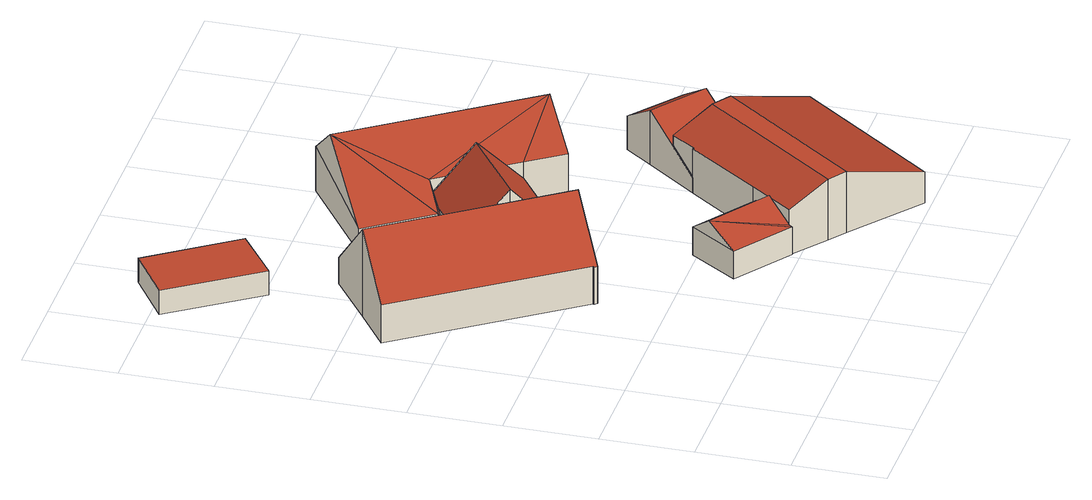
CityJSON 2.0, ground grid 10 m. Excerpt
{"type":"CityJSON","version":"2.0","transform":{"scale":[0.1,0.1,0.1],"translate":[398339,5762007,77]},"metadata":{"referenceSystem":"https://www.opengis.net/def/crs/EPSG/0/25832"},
"CityObjects":{
"building1":{"type":"Building","attributes":{"Gemeindeschluessel":"05566004","Geometrietyp2DReferenz":"3000","function":"51009_1611","roofType":"1000","measuredHeight":2.75},"geometry":[{"type":"Solid","lod":"2","boundaries":[[[[0,1,2,3]],[[4,5,1,0]],[[6,7,5,4]],[[3,2,7,6]],[[4,0,3,6]],[[1,5,7,2]]]],"semantics":{"surfaces":[{"type":"WallSurface"},{"type":"RoofSurface"},{"type":"GroundSurface"}],"values":[[0,0,0,0,1,2]]}}]},
"building2":{"type":"Building","attributes":{"name":"Voss","Gemeindeschluessel":"05566004","Geometrietyp2DReferenz":"3000","function":"31001_1100"},"address":[{"country":"Germany","locality":"Altenberge","thoroughfareNumber":"55","thoroughfareName":"Waltrup"}],"children":["building2-1","building2-2"]},
"building2-1":{"type":"BuildingPart","attributes":{"roofType":"3100","measuredHeight":10.12},"parents":["building2"],"geometry":[{"type":"Solid","lod":"2","boundaries":[[[[8,9,10,11]],[[12,13,9,8]],[[14,15,16,13,12]],[[17,18,19]],[[20,21,17,19]],[[22,23,21,20]],[[24,25,23,22]],[[26,27,25,24]],[[28,29,27,26]],[[30,31,29,28]],[[32,33,31,30]],[[34,35,33,32]],[[11,10,35,34]],[[28,26,24,22,20,30]],[[19,36,37,38,39,14,12,8,11,34,32,30,20]],[[9,13,16,40,41,17,21,23,25,27,29,31,33,35,10]],[[15,14,39,42]],[[40,16,15,42]],[[18,36,19]],[[42,39,38]],[[18,17,41,37,36]],[[41,40,42,38,37]]]],"semantics":{"surfaces":[{"type":"WallSurface"},{"type":"RoofSurface"},{"type":"GroundSurface"},{"type":"ClosureSurface"}],"values":[[0,0,0,0,0,0,0,0,0,0,0,0,0,1,1,2,0,3,0,0,3,3]]}}]},
"building2-2":{"type":"BuildingPart","attributes":{"roofType":"3100","measuredHeight":8.05},"parents":["building2"],"geometry":[{"type":"Solid","lod":"2","boundaries":[[[[43,44,45,46]],[[47,48,44,43]],[[49,50,48,47]],[[51,52,50,49]],[[53,54,52,51]],[[18,17,54,53]],[[46,45,16,15]],[[36,18,53,51,55]],[[49,47,43,46,15,42,38,55,51]],[[44,48,50,52,54,17,41,40,16,45]],[[36,55,37]],[[17,18,36,37,41]],[[37,55,38]],[[40,41,37,38,42]],[[40,42,15,16]]]],"semantics":{"surfaces":[{"type":"WallSurface"},{"type":"RoofSurface"},{"type":"GroundSurface"},{"type":"ClosureSurface"}],"values":[[0,0,0,0,0,0,0,1,1,2,0,3,0,3,3]]}}]},
"building3":{"type":"Building","attributes":{"Gemeindeschluessel":"05566004","Geometrietyp2DReferenz":"3000","function":"31001_2460","roofType":"5000","measuredHeight":5.09},"geometry":[{"type":"Solid","lod":"2","boundaries":[[[[56,57,58,59]],[[60,61,57,56]],[[62,63,61,60]],[[64,65,63,62]],[[59,58,65,64]],[[64,62,66,67]],[[59,67,66]],[[56,59,66]],[[66,60,56]],[[64,67,59]],[[60,66,62]],[[57,61,63,65,58]]]],"semantics":{"surfaces":[{"type":"WallSurface"},{"type":"RoofSurface"},{"type":"GroundSurface"}],"values":[[0,0,0,0,0,1,1,1,1,0,0,2]]}}]},
"building4":{"type":"Building","attributes":{"Gemeindeschluessel":"05566004","Geometrietyp2DReferenz":"3000","function":"31001_1000","roofType":"5000","measuredHeight":8.97},"address":[{"country":"Germany","locality":"Altenberge","thoroughfareNumber":"55a","thoroughfareName":"Waltrup"}],"geometry":[{"type":"Solid","lod":"2","boundaries":[[[[68,69,70,71]],[[72,73,69,68]],[[74,75,73,72]],[[76,77,75,74]],[[78,79,77,76]],[[80,81,79,78]],[[82,83,81,80]],[[84,85,83,82]],[[71,70,85,84]],[[76,74,86,87]],[[72,68,86]],[[80,78,87]],[[82,80,87]],[[82,87,86]],[[82,86,68]],[[84,82,68]],[[68,71,84]],[[76,87,78]],[[72,86,74]],[[69,73,75,77,79,81,83,85,70]]]],"semantics":{"surfaces":[{"type":"WallSurface"},{"type":"RoofSurface"},{"type":"GroundSurface"}],"values":[[0,0,0,0,0,0,0,0,0,1,1,1,1,1,1,1,1,0,0,2]]}}]},
"building5":{"type":"Building","attributes":{"Gemeindeschluessel":"05566004","Geometrietyp2DReferenz":"3000","function":"31001_2700"},"children":["building5-1","building5-2"]},
"building5-1":{"type":"BuildingPart","attributes":{"roofType":"3100","measuredHeight":6.29},"parents":["building5"],"geometry":[{"type":"Solid","lod":"2","boundaries":[[[[88,89,90,91]],[[92,93,89,88]],[[94,95,93,92]],[[96,97,95,94]],[[98,99,97,96]],[[100,101,99,98]],[[96,94,92,98]],[[88,91,102,103,100,98,92]],[[89,93,95,97,99,101,104,105,90]],[[104,103,102,105]],[[101,100,103,104]],[[90,105,102,91]]]],"semantics":{"surfaces":[{"type":"WallSurface"},{"type":"RoofSurface"},{"type":"GroundSurface"},{"type":"ClosureSurface"}],"values":[[0,0,0,0,0,0,1,1,2,3,3,3]]}}]},
"building5-2":{"type":"BuildingPart","attributes":{"roofType":"9999","measuredHeight":7.1},"parents":["building5"],"geometry":[{"type":"Solid","lod":"2","boundaries":[[[[106,107,108,109]],[[110,111,107,106]],[[112,113,111,110]],[[114,115,113,112]],[[116,117,115,114]],[[118,89,117,116]],[[119,91,90,89,118]],[[120,121,101,100,122]],[[109,108,121,120]],[[123,119,118,116,114,112,124]],[[106,109,120,110]],[[110,120,122,124,112]],[[107,111,113,115,117,89,90,105,104,101,121,108]],[[102,91,119,123]],[[105,90,91,102]],[[102,123,124,103]],[[105,102,103,104]],[[103,124,122,100]],[[103,100,101,104]]]],"semantics":{"surfaces":[{"type":"WallSurface"},{"type":"RoofSurface"},{"type":"GroundSurface"},{"type":"ClosureSurface"}],"values":[[0,0,0,0,0,0,0,0,0,1,1,1,2,0,3,0,3,0,3]]}}]}
},
"vertices":[
[129,630,48],[129,630,20],[63,723,20],[63,723,48],[73,590,48],[73,590,20],[6,686,48],[6,686,20],
[148,467,60],[148,467,16],[111,519,16],[111,519,60],[159,475,46],[159,475,16],[192,427,46],[192,427,43],[192,427,16],[242,335,16],[242,335,44],[242,335,59],[196,302,117],[196,302,16],[149,269,59],[149,269,16],[147,272,59],[147,272,16],[147,273,60],[147,273,16],[17,458,60],[17,458,16],[63,490,117],[63,490,16],[120,530,46],[120,530,16],[122,527,46],[122,527,16],[233,348,59],[212,377,60],[191,407,60],[181,420,60],[181,420,16],[212,377,16],[181,420,43],
[229,452,43],[229,452,16],[193,427,16],[193,427,44],[230,451,45],[230,451,16],[264,475,45],[264,475,16],[293,434,97],[293,434,16],[323,393,45],[323,393,16],[212,377,97],
[302,108,44],[302,108,12],[305,112,12],[305,112,44],[239,152,44],[239,152,12],[275,204,44],[275,204,12],[340,159,44],[340,159,12],[260,183,63],[325,138,63],
[238,459,41],[238,459,14],[229,452,14],[229,452,33],[189,528,41],[189,528,14],[296,602,65],[296,602,14],[431,411,65],[431,411,14],[350,354,64],[350,354,14],[323,393,64],[323,393,14],[264,475,64],[264,475,14],[230,451,33],[230,451,14],[259,577,104],[394,385,104],
[399,238,26],[399,238,9],[399,237,9],[399,237,26],[442,294,72],[442,294,9],[465,324,48],[465,324,9],[521,280,48],[521,280,9],[499,251,72],[499,251,9],[476,221,48],[476,221,9],[420,264,48],[459,234,48],[459,234,9],[420,264,9],
[441,8,45],[441,8,9],[557,159,9],[557,159,44],[363,68,80],[363,68,9],[344,82,79],[344,82,9],[305,112,61],[305,112,9],[340,159,61],[340,159,9],[399,238,60],[399,237,61],[478,220,80],[478,220,9],[476,221,80],[420,264,60],[459,234,79]
]}
